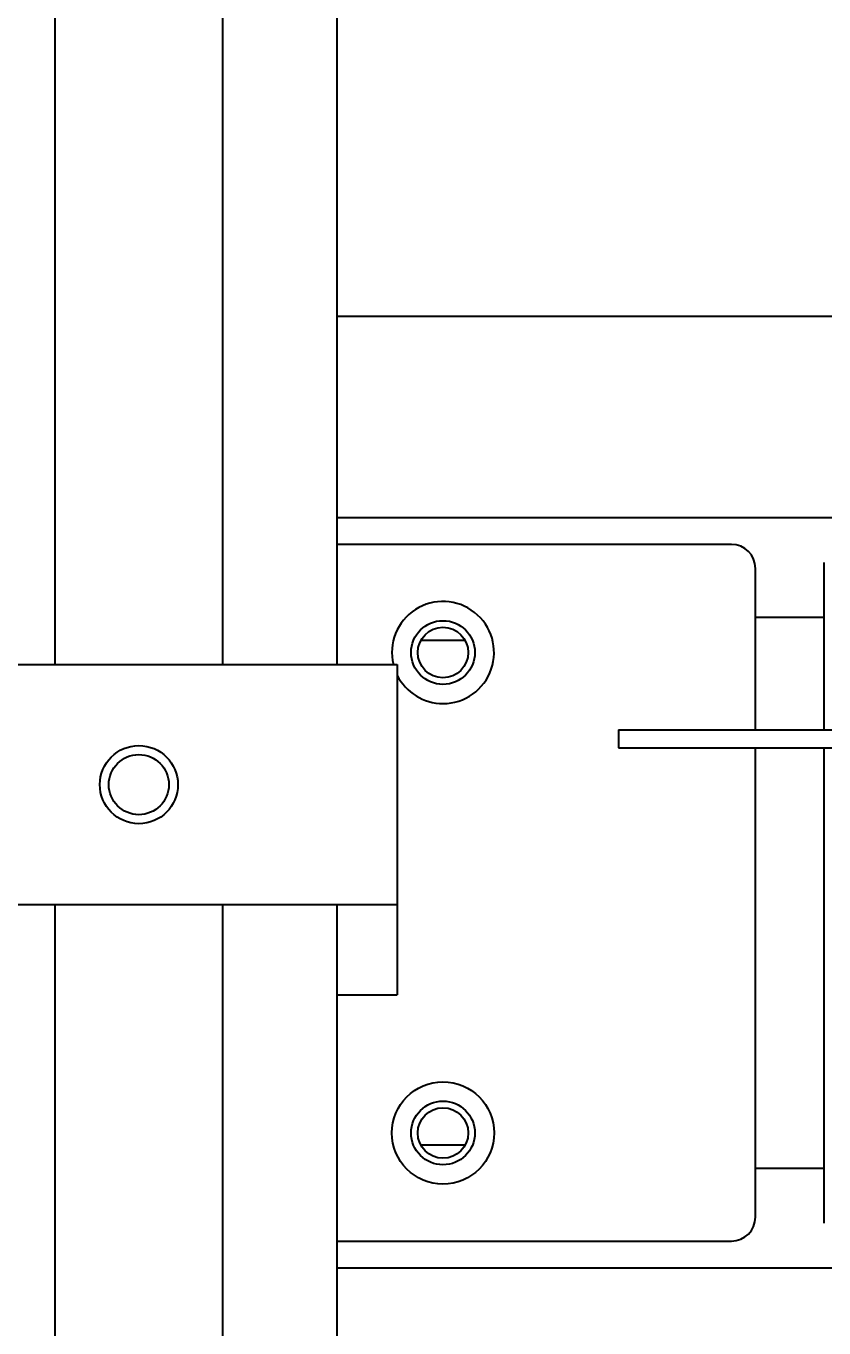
# Model space of a CAD drawing. Header units: millimetres. Extents: x 10 to 584, y 10 to 410.
# Drawn here: x 175.54 to 179.97, y 76.38 to 83.6 of the extents above; entities that cross this region are included whole.
import ezdxf

# ---------------------------------------------------------------- set-up
doc = ezdxf.new("R2010")
doc.units = ezdxf.units.MM
doc.layers.add('2', color=1, linetype='Continuous')
doc.styles.add('SLDTEXTSTYLE0', font='TXT', dxfattribs={"width": 0.7})
doc.dimstyles.new('SLDDIMSTYLE0', dxfattribs={"dimtxt": 3.5, "dimasz": 3.5, "dimexe": 0, "dimexo": 0.0625, "dimgap": 0.875, "dimtad": 1, "dimlfac": 15, "dimrnd": 1e-09, "dimzin": 12, "dimdsep": 46, "dimtxsty": 'SLDTEXTSTYLE0', "dimsah": 1, "dimcen": 0.09, "dimadec": 0, "dimazin": 3, "dimtfac": 1, "dimtofl": 0, "dimtmove": 0, "dimatfit": 3, "dimfxl": 0, "dimfrac": 2, "dimtolj": 1, "dimtzin": 12, "dimarcsym": 0})

# ---------------------------------------------------------------- blocks, each defined once
blk = doc.blocks.new('_D_4')
at = {"layer": '2', "color": 1}
for p, q in [((60.5018, 83.1267), (60.5018, 126.1267)), ((360.5016, 85.6267), (360.5016, 126.1267)), ((360.5016, 125.1267), (60.5018, 125.1267))]:
    blk.add_line(p, q, dxfattribs=at)
for points in [[(60.5018, 125.1267), (64.0018, 124.5882), (64.0018, 125.6651)], [(360.5016, 125.1267), (357.0016, 125.6651), (357.0016, 124.5882)]]:
    blk.add_solid(points, dxfattribs=at)
at = {"layer": '2', "color": 1, "insert": (204.0709, 129.6384), "char_height": 3.5, "attachment_point": 1, "style": 'SLDTEXTSTYLE0'}
blk.add_mtext('4500', dxfattribs=at)

msp = doc.modelspace()

# ---------------------------------------------------------------- linework, layer by layer
at = {"color": 7, "linetype": 'Continuous', "lineweight": 25}
for p, q in [((177.26849, 80.05998), (177.26849, 90.72665)), ((175.70183, 86.72665), (175.70183, 80.05998)), ((176.63516, 80.05998), (176.63516, 86.72665)), ((177.26849, 81.99332), (182.3285, 81.99332)), ((177.26849, 80.87665), (182.3285, 80.87665)), ((179.45561, 80.72665), (177.26849, 80.72665)), ((179.58894, 79.69687), (179.58894, 80.59332)), ((179.96894, 80.62665), (179.96894, 79.69687)), ((179.58894, 80.32332), (179.96894, 80.32332)), ((174.73516, 80.05998), (177.60182, 80.05998)), ((177.60182, 80.05998), (177.60182, 78.72665)), ((178.82849, 79.69687), (178.82849, 79.59687)), ((178.82849, 79.69687), (187.16936, 79.69687)), ((178.82849, 79.59687), (187.16936, 79.59687)), ((179.58894, 76.99332), (179.58894, 79.59687)), ((179.96894, 79.59687), (179.96894, 76.95998)), ((177.60182, 78.72665), (174.73516, 78.72665)), ((175.70183, 78.72665), (175.70183, 72.05999)), ((176.63516, 72.05999), (176.63516, 78.72665)), ((177.26849, 70.72665), (177.26849, 78.72665)), ((177.60182, 78.72665), (177.60182, 78.22665)), ((177.26849, 78.22665), (177.60182, 78.22665)), ((179.96894, 77.26332), (179.58894, 77.26332)), ((177.26849, 76.85998), (179.45561, 76.85998)), ((183.16182, 76.70998), (177.26849, 76.70998))]:
    msp.add_line(p, q, dxfattribs=at)
for centre, radius in [((177.85561, 80.12665), 0.17667), ((177.85561, 80.12665), 0.14), ((176.16849, 79.39332), 0.21667), ((176.16849, 79.39332), 0.16667), ((177.85561, 77.45998), 0.28333), ((177.85561, 77.45998), 0.17667), ((177.85561, 77.45998), 0.14)]:
    msp.add_circle(centre, radius, dxfattribs=at)
for centre, radius, start, end in [((179.45561, 80.59332), 0.13333, 0, 90), ((177.85561, 80.12665), 0.28333, 270, 193.608961), ((177.85561, 80.12665), 0.28333, 206.402331, 270), ((179.45561, 76.99332), 0.13333, 270, 0)]:
    msp.add_arc(centre, radius, start, end, dxfattribs=at)
for points, knots in [([(177.97872, 80.19332), (177.97324, 80.19332), (177.94689, 80.19332), (177.90685, 80.19332), (177.85349, 80.19332), (177.79585, 80.19332), (177.75758, 80.19332), (177.7325, 80.19332)], [0, 0, 0, 0, 0.0703812, 0.3384463, 0.5075037, 0.6773472, 1, 1, 1, 1]), ([(177.7325, 77.39332), (177.73798, 77.39332), (177.76432, 77.39332), (177.80436, 77.39332), (177.85772, 77.39332), (177.91536, 77.39332), (177.95364, 77.39332), (177.97872, 77.39332)], [0, 0, 0, 0, 0.0703545, 0.3384476, 0.5075053, 0.6773194, 1, 1, 1, 1])]:
    msp.add_open_spline(points, degree=3, knots=knots, dxfattribs=at)

# ---------------------------------------------------------------- dimensions: what is measured, and where the dimension line sits
at = {"layer": '2', "color": 1}
dim = msp.add_linear_dim(base=(60.50183, 125.12665), p1=(360.50159, 84.62665), p2=(60.50183, 82.12665), angle=0, dimstyle='SLDDIMSTYLE0', dxfattribs=at)
dim.commit()
dim.dimension.update_dxf_attribs({"geometry": '_D_4', "text_midpoint": (209.89448, 125.12665), "dimtype": 160})

doc.saveas('drawing.dxf')
